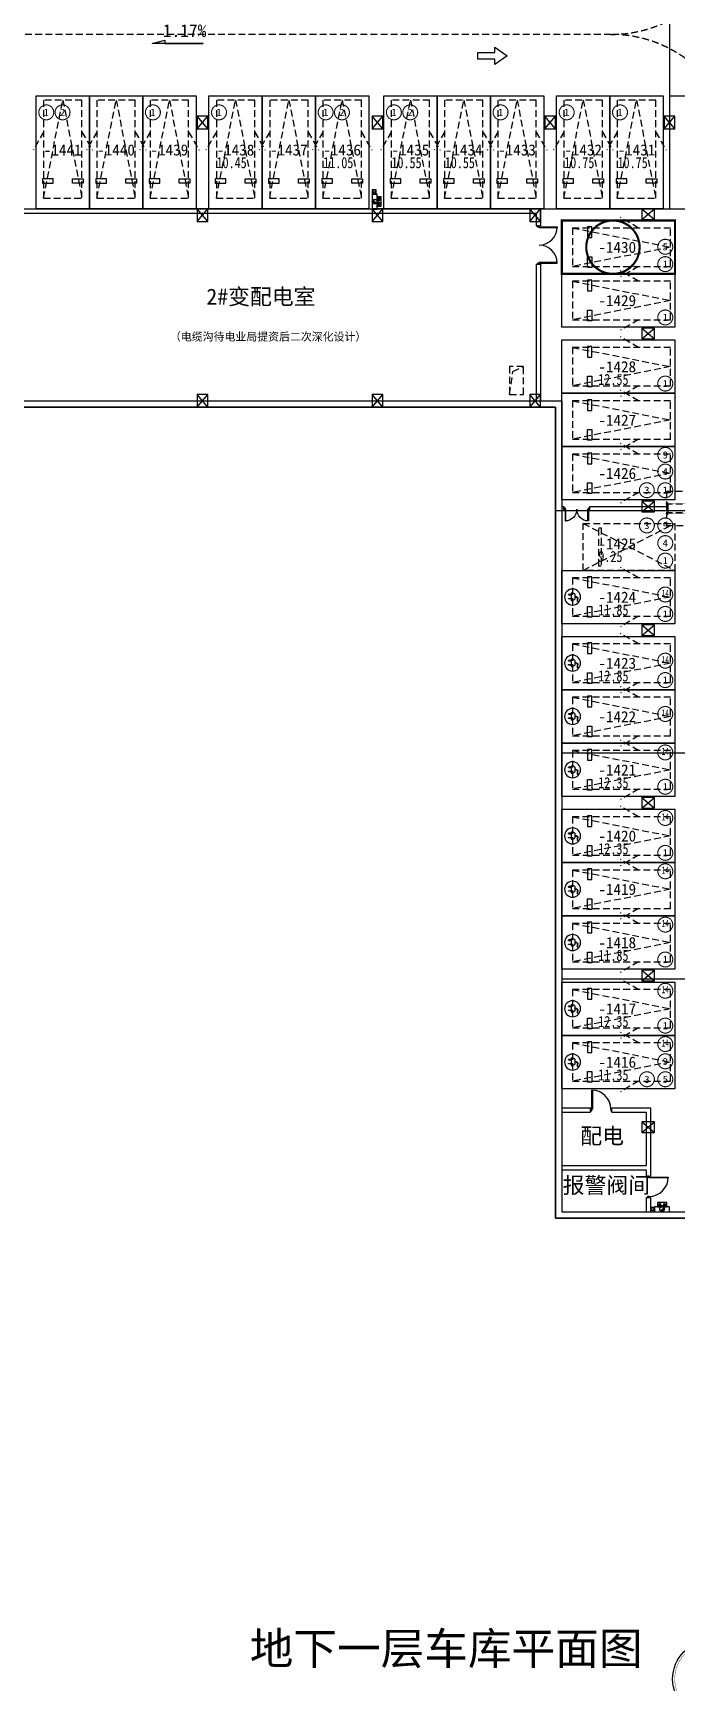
# Model space of a CAD drawing. Header units: millimetres. Extents: x 693907 to 1906102, y -24098 to 332602.
# Drawn here: x 840169 to 870319, y 36886 to 114193 of the extents above; entities that cross this region are included whole.
import ezdxf
from ezdxf.enums import TextEntityAlignment as Align

# ---------------------------------------------------------------- set-up
doc = ezdxf.new("R2010")
doc.units = ezdxf.units.MM
doc.header["$LTSCALE"] = 100
for name, pattern in [('A6-DK-B1F$0$$0$HIDDEN2', [4.7625, 3.175, -1.5875]), ('A6-DK-B1F$0$HIDDEN2', [4.7625, 3.175, -1.5875]), ('A6-DK-B1F$0$X-DK-BF1$0$X-DK-BF1$0$DK-WALL-B1F$0$HIDDEN2', [4.7625, 3.175, -1.5875])]:
    doc.linetypes.add(name, pattern=pattern)
doc.layers.get('Defpoints').update_dxf_attribs({"color": 189})
for name, color, linetype in [('-ACO-TTLB', 153, 'Continuous'), ('A-MARK', 232, 'Continuous'), ('A-ROOM-IDEN', 31, 'Continuous'), ('A-TITLE', 222, 'Continuous'), ('A6-DK-B1F$0$$0$A-PRKG', 175, 'A6-DK-B1F$0$$0$HIDDEN2'), ('A6-DK-B1F$0$A-CONC', 30, 'Continuous'), ('A6-DK-B1F$0$A-DOOR', 190, 'Continuous'), ('A6-DK-B1F$0$A-PRKG', 175, 'A6-DK-B1F$0$HIDDEN2'), ('A6-DK-B1F$0$A-PRKG-SIGN', 252, 'Continuous'), ('A6-DK-B1F$0$A-TRACK', 77, 'A6-DK-B1F$0$HIDDEN2'), ('A6-DK-B1F$0$A-VOID', 221, 'A6-DK-B1F$0$HIDDEN2'), ('A6-DK-B1F$0$A-WALL', 2, 'Continuous'), ('A6-DK-B1F$0$DK-WALL-B1F$0$A-MARK', 232, 'Continuous'), ('A6-DK-B1F$0$X-DK-BF1$0$X-DK-BF1$0$DK-WALL-B1F$0$A-DOOR', 190, 'Continuous'), ('A6-DK-BG-B1F$0$A-DRAIN', 152, 'Continuous'), ('A6-DK-BG-B1F$0$A-STAIR', 142, 'Continuous'), ('A6-W-B1$0$S-WALL-S', 4, 'Continuous'), ('a_parking_number', 120, 'Continuous'), ('a_parking_price', 211, 'Continuous'), ('TP-DK-1(xhs)$0$P-J-DIM-L', 70, 'Continuous'), ('TP-DK-1(xhs)$0$P-X-L', 240, 'Continuous'), ('TP-DK-1(xhs)$0$P-X-M', 2, 'Continuous'), ('TP-DK-1(xhs)$0$P-X-X', 1, 'Continuous'), ('xref(dwg引用图层)', 7, 'Continuous'), ('留孔', 1, 'Continuous')]:
    doc.layers.add(name, color=color, linetype=linetype)
doc.layers.add('A6-W-B1$0$S-EDIT', color=241, linetype='Continuous', plot=False)
doc.layers.add('LVTRY', color=6, linetype='Continuous', lineweight=18)
doc.layers.add('PUB_TEXT', color=7, linetype='Continuous', lineweight=15)
doc.styles.add('-黑体', font='simhei.ttf')
doc.styles.add('A6-DK-BG-B1F$0$华文细黑', font='STXIHEI.TTF')
doc.styles.add('华文细黑', font='STXIHEI.TTF')
doc.styles.add('黑体', font='simhei.ttf', dxfattribs={"width": 0.8})

# ---------------------------------------------------------------- blocks, each defined once
blk = doc.blocks.new('TP-DK-1(xhs)$0$PG01.1')
at = {"color": 1}
for p, q in [((108, 187), (0, 0)), ((80, 72), (66, 58)), ((89, 72), (66, 48)), ((99, 72), (66, 39)), ((109, 72), (66, 29)), ((118, 72), (66, 20)), ((128, 72), (66, 10)), ((138, 72), (66, 0)), ((147, 72), (76, 0)), ((150, 65), (85, 0)), ((150, 56), (94, 0)), ((150, 46), (104, 0)), ((216, 0), (108, 187)), ((150, 36), (114, 0)), ((150, 27), (123, 0)), ((150, 17), (133, 0)), ((150, 8), (142, 0)), ((324, 187), (216, 0)), ((296, 72), (282, 58)), ((305, 72), (282, 48)), ((315, 72), (282, 39)), ((325, 72), (282, 29)), ((334, 72), (282, 20)), ((344, 72), (282, 10)), ((354, 72), (282, 0)), ((363, 72), (292, 0)), ((366, 65), (301, 0)), ((366, 56), (310, 0)), ((366, 46), (320, 0)), ((432, 0), (324, 187)), ((366, 36), (330, 0)), ((366, 27), (339, 0)), ((366, 17), (349, 0)), ((366, 8), (358, 0))]:
    blk.add_line(p, q, dxfattribs=at)
at = {"color": 2}
for p, q in [((0, 0), (216, 0)), ((216, 0), (432, 0))]:
    blk.add_line(p, q, dxfattribs=at)
at = {"color": 1}
for points in [[(0, 0), (436, 0), (436, 190), (0, 190)], [(66, 72), (150, 72), (150, 0), (66, 0)], [(282, 72), (366, 72), (366, 0), (282, 0)]]:
    blk.add_lwpolyline(points, close=True, dxfattribs=at)
blk = doc.blocks.new('TP-DK-1(xhs)$0$PG02.4')
blk.add_hatch(color=1).paths.add_polyline_path([(265, 48, 0.699012), (461, 120, 0.141488), (444, 179)])
at = {"color": 1}
blk.add_line((265, 48), (444, 179), dxfattribs=at)
blk.add_lwpolyline([(0, 0), (700, 0), (700, 240), (0, 240)], close=True, dxfattribs=at)
blk.add_circle((350, 120), 111, dxfattribs=at)
blk = doc.blocks.new('TP-DK-1(xhs)')
at = {"layer": 'TP-DK-1(xhs)$0$P-J-DIM-L', "color": 8, "true_color": 0x808080}
for points in [[(113850, 106640), (114050, 106640), (114050, 106840), (113850, 106840)], [(127100, 58930), (127100, 59130), (126900, 59130), (126900, 58930)]]:
    blk.add_lwpolyline(points, close=True, dxfattribs=at)
at = {"layer": 'TP-DK-1(xhs)$0$P-X-L'}
for centre in [(113950, 106740), (127000, 59030)]:
    blk.add_circle(centre, 55, dxfattribs=at)
at = {"layer": 'TP-DK-1(xhs)$0$P-X-M', "extrusion": (0, 0, -1), "xscale": -1, "zscale": -1, "rotation": 90}
blk.add_blockref('TP-DK-1(xhs)$0$PG01.1', (-114090, 106508), dxfattribs=at)
at = {"layer": 'TP-DK-1(xhs)$0$P-X-M', "extrusion": (0, 0, -1), "xscale": -1, "zscale": -1}
blk.add_blockref('TP-DK-1(xhs)$0$PG01.1', (-127232, 59170), dxfattribs=at)
at = {"layer": 'TP-DK-1(xhs)$0$P-X-X', "rotation": 270}
blk.add_blockref('TP-DK-1(xhs)$0$PG02.4', (113850, 106640), dxfattribs=at)
at = {"layer": 'TP-DK-1(xhs)$0$P-X-X'}
blk.add_blockref('TP-DK-1(xhs)$0$PG02.4', (127100, 58930), dxfattribs=at)
blk = doc.blocks.new('A6-W-B1$0$Z-2')
at = {"layer": 'A6-W-B1$0$S-EDIT'}
for p, q in [((72869, 44139), (73369, 43539)), ((73369, 44139), (72869, 43539))]:
    blk.add_line(p, q, dxfattribs=at)
at = {"layer": 'A6-W-B1$0$S-WALL-S', "color": 0, "linetype": 'ByBlock', "lineweight": -2}
blk.add_lwpolyline([(73369, 44139), (72869, 44139), (72869, 43539), (73369, 43539), (73369, 44139)], dxfattribs=at)
blk = doc.blocks.new('A6-W-B1', base_point=(85957, 40190))
at = {"layer": 'A6-W-B1$0$S-WALL-S'}
blk.add_lwpolyline([(222757, 98820), (208407, 98820), (208407, 136840), (181687, 136840), (181687, 137140), (208707, 137140), (208707, 99120), (223057, 99120), (223057, 82600), (227057, 82600), (227057, 82250), (222707, 82250), (222707, 98820)], dxfattribs=at)
for p, rotation in [((264977, 194029), 180), ((273177, 194029), 180), ((281277, 194029), 180), ((286877, 194029), 180), ((264977, 189679), 180), ((273177, 189679), 180), ((280577, 189679), 180), ((256597, 72771), 90), ((256597, 67171), 90), ((264977, 180979), 180), ((273177, 180979), 180), ((280577, 180979), 180), ((256597, 59071), 90), ((256597, 53271), 90), ((256597, 45171), 90), ((256597, 37071), 90), ((256597, 29971), 90)]:
    blk.add_blockref('A6-W-B1$0$Z-2', p, dxfattribs=dict(at, rotation=rotation))
blk = doc.blocks.new('A-Other-Compass-a')
at = {"linetype": 'ByBlock', "lineweight": -2}
blk.add_hatch(color=256, dxfattribs=at).paths.add_polyline_path([(0, -1211), (0, -50), (425, -1636)])
at = {"linetype": 'ByBlock', "lineweight": -2, "const_width": 8}
for points in [[(0, -50, 1), (0, -1750)], [(0, -50, -1), (0, -1750)]]:
    blk.add_lwpolyline(points, format="xyb", dxfattribs=at)
at = {"linetype": 'ByBlock', "lineweight": -2}
for points in [[(0, -1211), (0, -50), (-425, -1636), (0, -1211)], [(0, -1211), (0, -50), (425, -1636), (0, -1211)]]:
    blk.add_lwpolyline(points, close=True, dxfattribs=at)
blk.add_circle((0, -900), 900, dxfattribs=at)
at = {"linetype": 'ByBlock', "lineweight": -2, "style": '华文细黑'}
blk.add_text('北', height=300, dxfattribs=at).set_placement((0, 100), align=Align.CENTER)
blk = doc.blocks.new('A6-DK-BG-B1F$0$A-DRAIN-INDEX')
blk.add_lwpolyline([(300, 0), (0, 0), (-300, 0), (-500, 0), (-300, 50), (-300, 0)], close=True)
at = {"style": 'A6-DK-BG-B1F$0$华文细黑'}
blk.add_attdef('坡度', text='', height=250, dxfattribs=at).set_placement((0, 100), align=Align.CENTER)
blk = doc.blocks.new('A6-DK-BG-B1F')
at = {"layer": 'A6-DK-BG-B1F$0$A-STAIR'}
for p, q in [((127800, 167400), (127800, 105950)), ((127800, 111250), (134050, 111250)), ((121750, 105950), (134050, 105950))]:
    blk.add_line(p, q, dxfattribs=at)
at = {"layer": 'A6-DK-BG-B1F$0$A-STAIR', "elevation": 0}
for points in [[(134100, 101590), (134100, 69830), (122750, 69830)], [(134100, 80430), (122750, 80430)]]:
    blk.add_lwpolyline(points, dxfattribs=at)
at = {"layer": 'A6-DK-BG-B1F$0$A-DRAIN'}
ref = blk.add_blockref('A6-DK-BG-B1F$0$A-DRAIN-INDEX', (105039, 113703), dxfattribs=dict(at, xscale=3, yscale=3, zscale=3))
ref.add_attrib('坡度', '1.17%', dxfattribs={"layer": '0', "height": 600, "style": 'A6-DK-BG-B1F$0$华文细黑'}).set_placement((105063, 114003), align=Align.CENTER)
blk = doc.blocks.new('A6-DK-B1F$0$DK-WALL-B1F$0$CD')
at = {"linetype": 'ByBlock'}
for p, q in [((-130, -382), (-130, 312)), ((-130, 312), (19, 312)), ((219, -182), (219, 112)), ((469, 427), (469, 165)), ((509, 427), (469, 427)), ((509, 427), (509, 165)), ((-130, -382), (19, -382)), ((219, -15), (289, -15)), ((219, -55), (289, -55))]:
    blk.add_line(p, q, dxfattribs=at)
for points in [[(-371, 133), (-130, 133), (-130, 175), (-371, 175)], [(-371, -203), (-130, -203), (-130, -245), (-371, -245)]]:
    blk.add_lwpolyline(points, dxfattribs=at)
blk.add_circle((0, 0), 750, dxfattribs=at)
for centre, radius, start, end in [((-371, 154), 20.7, 90, 270), ((19, 112), 200, 0, 90), ((289, 165), 220, 270, 0), ((289, 165), 180, 270, 0), ((-371, -224), 20.7, 90, 270), ((19, -182), 200, 270, 0)]:
    blk.add_arc(centre, radius, start, end, dxfattribs=at)
blk = doc.blocks.new('A6-DK-B1F$0$A$C48A675EB')
at = {"layer": 'A6-DK-B1F$0$A-TRACK', "linetype": 'ByBlock'}
blk.add_lwpolyline([(1047, -516), (1047, -195), (50, -195), (50, 195), (1047, 195), (1047, 517), (1759, 0)], close=True, dxfattribs=at)
blk = doc.blocks.new('A6-DK-B1F$0$gsethsergtyf')
at = {"layer": 'A6-DK-B1F$0$A-TRACK'}
blk.add_line((125050, 114125, 0), (47550, 114125, 0), dxfattribs=at)
for centre, start, end in [((125050, 120125, 0), 270, 0), ((125050, 108125, 0), 0, 90)]:
    blk.add_arc(centre, 6000, start, end, dxfattribs=at)
at = {"layer": 'A6-DK-B1F$0$A-TRACK', "linetype": 'ByBlock', "xscale": 0.8, "yscale": 0.8, "zscale": 0.8}
blk.add_blockref('A6-DK-B1F$0$A$C48A675EB', (118777, 113121, 0), dxfattribs=at)
blk = doc.blocks.new('A6-DK-B1F$0$标准车位')
blk.add_lwpolyline([(350, 4600), (1250, 0), (2150, 4600)])
blk.add_lwpolyline([(350, 4600), (2150, 4600), (2150, 0), (350, 0)], close=True)
at = {"layer": 'A6-DK-B1F$0$A-PRKG-SIGN'}
for points in [[(0, -200), (2500, -200), (2500, 5100), (0, 5100)], [(300, 3900), (800, 3900), (800, 3700), (300, 3700)], [(2200, 3900), (1700, 3900), (1700, 3700), (2200, 3700)]]:
    blk.add_lwpolyline(points, close=True, dxfattribs=at)
at = {"layer": 'Defpoints', "color": 8, "linetype": 'A6-DK-B1F$0$HIDDEN2', "extrusion": (-5.18032e-09, 4.96178e-22, 1), "elevation": 0}
for points in [[(350, 1500), (-145, 2357)], [(2150, 1500), (2645, 2357)]]:
    blk.add_lwpolyline(points, dxfattribs=at)
blk = doc.blocks.new('*U443')
at = {"linetype": 'ByBlock', "lineweight": -2}
for points in [[(0, -35), (50, -35), (50, 35), (0, 35)], [(1750, -35), (1800, -35), (1800, 35), (1750, 35)], [(85, -885), (85, -35), (50, -35), (50, -885)], [(1715, -885), (1715, -35), (1750, -35), (1750, -885)]]:
    blk.add_lwpolyline(points, close=True, dxfattribs=at)
for centre, start, end in [((50, -35), 270, 0), ((1750, -35), 180, 270)]:
    blk.add_arc(centre, 850, start, end, dxfattribs=at)
blk = doc.blocks.new('*U457')
at = {"color": 0, "linetype": 'ByBlock', "lineweight": -2}
for points in [[(35, -50), (35, 0), (-35, 0), (-35, -50)], [(935, -85), (35, -85), (35, -50), (935, -50)], [(35, -1000), (35, -950), (-35, -950), (-35, -1000)]]:
    blk.add_lwpolyline(points, close=True, dxfattribs=at)
blk.add_arc((35, -50), 900, 270, 360, dxfattribs=at)
blk = doc.blocks.new('*U454')
at = {"color": 0, "linetype": 'ByBlock', "lineweight": -2}
for points in [[(85, 935), (85, 35), (50, 35), (50, 935)], [(50, 35), (0, 35), (0, -35), (50, -35)], [(1000, 35), (950, 35), (950, -35), (1000, -35)]]:
    blk.add_lwpolyline(points, close=True, dxfattribs=at)
blk.add_arc((50, 35), 900, 360, 90, dxfattribs=at)
blk = doc.blocks.new('*U446')
at = {"layer": 'A6-DK-B1F$0$X-DK-BF1$0$X-DK-BF1$0$DK-WALL-B1F$0$A-DOOR', "linetype": 'A6-DK-B1F$0$X-DK-BF1$0$X-DK-BF1$0$DK-WALL-B1F$0$HIDDEN2'}
for p, q in [((-200, 6000), (-200, 0)), ((200, 6000), (200, 0))]:
    blk.add_line(p, q, dxfattribs=at)
blk.add_lwpolyline([(-800, 0), (800, 0), (800, 6000), (-800, 6000), (-800, 0)], close=True, dxfattribs=at)
at = {"layer": 'A6-DK-B1F$0$X-DK-BF1$0$X-DK-BF1$0$DK-WALL-B1F$0$A-DOOR'}
for points in [[(-208, 5935), (-210, 5935), (-210, 5925), (-200, 5925), (-200, 6000), (-260, 6000), (-260, 5925), (-250, 5925), (-250, 5935), (-252, 5935), (-252, 5927), (-258, 5927), (-258, 5998), (-202, 5998), (-202, 5927), (-208, 5927)], [(208, 5935), (210, 5935), (210, 5925), (200, 5925), (200, 6000), (260, 6000), (260, 5925), (250, 5925), (250, 5935), (252, 5935), (252, 5927), (258, 5927), (258, 5998), (202, 5998), (202, 5927), (208, 5927)], [(-208, 65), (-210, 65), (-210, 75), (-200, 75), (-200, 0), (-260, 0), (-260, 75), (-250, 75), (-250, 65), (-252, 65), (-252, 73), (-258, 73), (-258, 2), (-202, 2), (-202, 73), (-208, 73)], [(208, 65), (210, 65), (210, 75), (200, 75), (200, 0), (260, 0), (260, 75), (250, 75), (250, 65), (252, 65), (252, 73), (258, 73), (258, 2), (202, 2), (202, 73), (208, 73)]]:
    blk.add_lwpolyline(points, close=True, dxfattribs=at)
at = {"layer": 'A6-DK-B1F$0$X-DK-BF1$0$X-DK-BF1$0$DK-WALL-B1F$0$A-DOOR', "linetype": 'A6-DK-B1F$0$X-DK-BF1$0$X-DK-BF1$0$DK-WALL-B1F$0$HIDDEN2', "const_width": 20}
for points in [[(-230, 5998), (-230, 2)], [(230, 5998), (230, 2)]]:
    blk.add_lwpolyline(points, dxfattribs=at)
at = {"layer": 'A6-DK-B1F$0$X-DK-BF1$0$X-DK-BF1$0$DK-WALL-B1F$0$A-DOOR'}
for points in [[(-200, 5925), (200, 5925)], [(-200, 75), (200, 75)]]:
    blk.add_lwpolyline(points, dxfattribs=at)
blk = doc.blocks.new('A6-DK-B1F$0$$0$A$C46FA2BC5')
at = {"layer": 'A6-DK-B1F$0$$0$A-PRKG', "color": 6, "linetype": 'ByBlock'}
blk.add_lwpolyline([(-2200, 0), (0, 0), (0, -4300), (-2200, -4300)], close=True, dxfattribs=at)
at = {"layer": 'A6-DK-B1F$0$$0$A-PRKG', "color": 6}
for points in [[(0, -4300), (-2200, 0)], [(-2200, -4300), (0, 0)]]:
    blk.add_lwpolyline(points, dxfattribs=at)
blk.add_lwpolyline([(-2000, -3450), (-200, -3450), (-200, -3570), (-2000, -3570)], close=True, dxfattribs=at)
blk = doc.blocks.new('*U469')
at = {"linetype": 'ByBlock', "lineweight": -2}
for points in [[(35, 1150), (35, 1200), (-35, 1200), (-35, 1150)], [(585, 1115), (35, 1115), (35, 1150), (585, 1150)], [(35, 0), (35, 50), (-35, 50), (-35, 0)], [(585, 85), (35, 85), (35, 50), (585, 50)]]:
    blk.add_lwpolyline(points, close=True, dxfattribs=at)
for centre, start, end in [((35, 1150), 270, 0), ((35, 50), 0, 90)]:
    blk.add_arc(centre, 550, start, end, dxfattribs=at)

msp = doc.modelspace()

# ---------------------------------------------------------------- linework, layer by layer
at = {"layer": '-ACO-TTLB'}
msp.add_lwpolyline([(892216.9, 91360), (892216.9, 57230), (892216.9, 57030), (887576.9, 57030), (887576.9, 51390), (883616.9, 51390), (883616.9, 52370), (879016.9, 52370), (879016.9, 58630), (864666.9, 58630), (864666.9, 91800), (884316.9, 91800), (884316.9, 92750), (891056.9, 92750), (891056.9, 91360)], close=True, dxfattribs=at)
at = {"layer": 'A6-DK-B1F$0$A-CONC'}
for p, q in [((837946.9, 96950), (864966.9, 96950)), ((837946.9, 96650), (864666.9, 96650)), ((864666.9, 96650), (864666.9, 58630)), ((864966.9, 96950), (864966.9, 58930)), ((864966.9, 58930), (879316.9, 58930)), ((864666.9, 58630), (879016.9, 58630))]:
    msp.add_line(p, q, dxfattribs=at)
at = {"layer": 'A6-DK-B1F$0$A-VOID'}
msp.add_lwpolyline([(863166.9, 97250), (863166.9, 98550), (862516.9, 98550), (862516.9, 97250)], close=True, dxfattribs=at)
msp.add_lwpolyline([(862516.9, 97250), (862671.6, 98329.8), (863166.9, 98550)], dxfattribs=at)
at = {"layer": 'A6-DK-B1F$0$A-WALL'}
for p, q in [((837746.9, 105950), (863966.9, 105950)), ((863966.9, 105950), (863966.9, 105150)), ((837946.9, 105750), (863766.9, 105750)), ((863766.9, 105750), (863766.9, 105150)), ((863766.9, 105150), (863966.9, 105150)), ((863766.9, 103350), (863766.9, 96950)), ((863766.9, 103350), (863966.9, 103350)), ((863966.9, 103350), (863966.9, 96950)), ((864966.9, 92000, 0), (865066.9, 92000, 0)), ((865066.9, 92000, 0), (865066.9, 91800)), ((866266.9, 92000, 0), (869866.9, 92000, 0)), ((866266.9, 92000, 0), (866266.9, 91800)), ((869866.9, 92000, 0), (869866.9, 91800, 0)), ((864966.9, 91800, 0), (865066.9, 91800, 0)), ((866266.9, 91800, 0), (869866.9, 91800, 0)), ((864966.9, 63800), (866316.9, 63800)), ((864966.9, 63600), (866316.9, 63600)), ((866316.9, 63600), (866316.9, 63800)), ((867316.9, 63800), (869116.9, 63800)), ((867316.9, 63600), (867316.9, 63800)), ((867316.9, 63600), (868916.9, 63600)), ((868916.9, 63600), (868916.9, 61100)), ((869116.9, 63800), (869116.9, 60600)), ((864966.9, 61100), (868916.9, 61100)), ((864966.9, 60900), (868916.9, 60900)), ((868916.9, 60900), (868916.9, 60600)), ((868916.9, 60600), (869116.9, 60600)), ((868916.9, 59600), (868916.9, 58930)), ((868916.9, 59600), (869116.9, 59600)), ((869116.9, 59600), (869116.9, 58930))]:
    msp.add_line(p, q, dxfattribs=at)
at = {"layer": 'LVTRY', "color": 6, "const_width": 50}
for points in [[(841142.6, 110471.2, 1), (840442.6, 110471.2, 1)], [(841905.7, 110471.2, 1), (841205.7, 110471.2, 1)], [(846142.6, 110471.2, 1), (845442.6, 110471.2, 1)], [(849242.6, 110471.2, 1), (848542.6, 110471.2, 1)], [(854242.6, 110471.2, 1), (853542.6, 110471.2, 1)], [(855005.7, 110471.2, 1), (854305.7, 110471.2, 1)], [(857442.6, 110471.2, 1), (856742.6, 110471.2, 1)], [(858205.7, 110471.2, 1), (857505.7, 110471.2, 1)], [(862442.6, 110471.2, 1), (861742.6, 110471.2, 1)], [(865542.6, 110471.2, 1), (864842.6, 110471.2, 1)], [(868042.6, 110471.2, 1), (867342.6, 110471.2, 1)], [(870165.7, 104170, 1), (869465.7, 104170, 1)], [(870165.7, 103356.9, 1), (869465.7, 103356.9, 1)], [(870165.7, 100856.9, 1), (869465.7, 100856.9, 1)], [(870165.7, 97756.9, 1), (869465.7, 97756.9, 1)], [(870165.7, 94412.7, 1), (869465.7, 94412.7, 1)], [(870165.7, 93633.2, 1), (869465.7, 93633.2, 1)], [(869300.1, 92756.9, 1), (868600.1, 92756.9, 1)], [(870165.7, 92756.9, 1), (869465.7, 92756.9, 1)], [(869302.7, 91106.5, 1), (868602.7, 91106.5, 1)], [(870165.7, 91106.5, 1), (869465.7, 91106.5, 1)], [(870165.7, 90277.9, 1), (869465.7, 90277.9, 1)], [(870165.7, 89456.9, 1), (869465.7, 89456.9, 1)], [(870165.7, 87867.2, 1), (869465.7, 87867.2, 1)], [(870165.7, 86956.9, 1), (869465.7, 86956.9, 1)], [(870165.7, 84767.2, 1), (869465.7, 84767.2, 1)], [(870165.7, 83856.9, 1), (869465.7, 83856.9, 1)], [(870165.7, 82267.2, 1), (869465.7, 82267.2, 1)], [(870165.7, 80465, 1), (869465.7, 80465, 1)], [(870165.7, 78856.9, 1), (869465.7, 78856.9, 1)], [(870165.7, 77392.4, 1), (869465.7, 77392.4, 1)], [(870165.7, 75756.9, 1), (869465.7, 75756.9, 1)], [(870165.7, 74892.4, 1), (869465.7, 74892.4, 1)], [(870165.7, 72392.4, 1), (869465.7, 72392.4, 1)], [(870165.7, 70756.9, 1), (869465.7, 70756.9, 1)], [(870165.7, 69292.4, 1), (869465.7, 69292.4, 1)], [(870165.7, 67656.9, 1), (869465.7, 67656.9, 1)], [(870165.7, 66792.4, 1), (869465.7, 66792.4, 1)], [(870165.7, 65983.7, 1), (869465.7, 65983.7, 1)], [(869305.1, 65143.2, 1), (868605.1, 65143.2, 1)], [(870165.7, 65143.2, 1), (869465.7, 65143.2, 1)]]:
    msp.add_lwpolyline(points, format="xyb", close=True, dxfattribs=at)
at = {"layer": '留孔', "const_width": 100, "elevation": 0}
msp.add_lwpolyline([(864966.9, 102900), (864966.9, 105400), (870266.9, 105400), (870266.9, 102900)], close=True, dxfattribs=at)
msp.add_lwpolyline([(867361.9, 105400, 1), (867361.9, 102900, 1), (867361.9, 105400, 1)], format="xyb", dxfattribs=at)

# ---------------------------------------------------------------- block references
msp.add_blockref('A6-DK-B1F$0$gsethsergtyf', (742216.9, 0))
at = {"layer": 'A-MARK', "xscale": 2, "yscale": 2, "zscale": 2, "rotation": 359.9509551420563}
msp.add_blockref('A-Other-Compass-a', (871961.6, 38823.7), dxfattribs=at)
at = {"layer": 'A6-DK-B1F$0$A-DOOR', "rotation": 90}
msp.add_blockref('*U443', (863866.9, 103350), dxfattribs=at)
at = {"layer": 'A6-DK-B1F$0$A-DOOR', "xscale": -1, "rotation": 90}
msp.add_blockref('*U469', (866266.9, 91900, 0), dxfattribs=at)
at = {"layer": 'A6-DK-B1F$0$A-DOOR'}
for name, p in [('*U454', (866316.9, 63700)), ('*U457', (869016.9, 60600))]:
    msp.add_blockref(name, p, dxfattribs=at)
at = {"layer": 'A6-DK-B1F$0$A-PRKG', "linetype": 'ByBlock', "extrusion": (-5.18032e-09, -4.99113e-22, -1), "zscale": -1, "rotation": 180}
for p in [(-840316.9, 111050, 0), (-842816.9, 111050, 0), (-845316.9, 111050, 0), (-848416.9, 111050, 0), (-850916.9, 111050, 0), (-853416.9, 111050, 0), (-856616.9, 111050, 0), (-859116.9, 111050, 0), (-861616.9, 111050, 0), (-864716.9, 111050, 0), (-867216.9, 111050, 0)]:
    msp.add_blockref('A6-DK-B1F$0$标准车位', p, dxfattribs=at)
at = {"layer": 'A6-DK-B1F$0$A-PRKG', "linetype": 'ByBlock', "extrusion": (-4.97963e-22, 5.18032e-09, -1), "zscale": -1, "rotation": 270}
for p in [(-870066.9, 105400, 0), (-870066.9, 102900, 0), (-870066.9, 99800, 0), (-870066.9, 97300, 0), (-870066.9, 94800, 0), (-870066.9, 89000, 0), (-870066.9, 85900, 0), (-870066.9, 83400, 0), (-870066.9, 80900, 0), (-870066.9, 77800, 0), (-870066.9, 75300, 0), (-870066.9, 72800, 0), (-870066.9, 69700, 0), (-870066.9, 67200, 0)]:
    msp.add_blockref('A6-DK-B1F$0$标准车位', p, dxfattribs=at)
at = {"layer": 'A6-DK-B1F$0$A-PRKG', "rotation": 270}
msp.add_blockref('A6-DK-B1F$0$$0$A$C46FA2BC5', (870266.9, 89000), dxfattribs=at)
at = {"layer": 'A6-DK-B1F$0$DK-WALL-B1F$0$A-MARK', "extrusion": (-5.41509e-07, -2.25455e-07, -1), "xscale": 0.500000000000001, "yscale": 0.500000000000001, "zscale": -0.5000000000000493, "rotation": 180.0000000154839}
for p in [(-865466.9, 87750, -0.5), (-865466.9, 84650, -0.5), (-865466.9, 82150, -0.5), (-865466.9, 79650, -0.5), (-865466.9, 76550, -0.5), (-865466.9, 74050, -0.5), (-865466.9, 71550, -0.5), (-865466.9, 68450, -0.5), (-865466.9, 65950, -0.5)]:
    msp.add_blockref('A6-DK-B1F$0$DK-WALL-B1F$0$CD', p, dxfattribs=at)
at = {"layer": 'A6-DK-B1F$0$X-DK-BF1$0$X-DK-BF1$0$DK-WALL-B1F$0$A-DOOR', "extrusion": (2.22346e-21, -5.64264e-07, 1), "rotation": 270}
msp.add_blockref('*U446', (869866.9, 91900, -0.1), dxfattribs=at)
at = {"layer": 'xref(dwg引用图层)'}
for name in ['A6-W-B1', 'TP-DK-1(xhs)', 'A6-DK-BG-B1F']:
    msp.add_blockref(name, (742216.9, 0), dxfattribs=at)

# ---------------------------------------------------------------- texts
at = {"layer": 'A-ROOM-IDEN', "style": '华文细黑'}
for s, height, p in [('2#变配电室', 750, (850856.7, 101457.4)), ('（电缆沟待电业局提资后二次深化设计）', 375, (851193.6, 99767.9)), ('配电', 750, (866854.6, 62114.7)), ('报警阀间', 750, (867054.8, 59801.9))]:
    msp.add_text(s, height=height, dxfattribs=at).set_placement(p, align=Align.CENTER)
at = {"layer": 'A-TITLE', "color": 0, "style": '华文细黑'}
msp.add_attdef('地下一层车库平面图', (850332.5, 37708.8), '地下一层车库平面图', height=1500, dxfattribs=at)
at = {"layer": 'a_parking_number', "style": '华文细黑'}
for s, p in [('-1441', (841563.2, 108705.1)), ('-1440', (844063.2, 108705.1, 0)), ('-1439', (846563.2, 108705.1)), ('-1438', (849663.2, 108705.1, 0)), ('-1437', (852163.2, 108705.1, 0)), ('-1436', (854663.2, 108705.1, 0)), ('-1435', (857863.2, 108705.1, 0)), ('-1434', (860363.2, 108705.1, 0)), ('-1433', (862863.2, 108705.1)), ('-1432', (865963.2, 108705.1, 0)), ('-1431', (868463.2, 108705.1)), ('-1430', (867563.3, 104141.8, 0)), ('-1429', (867563.3, 101641.8, 0)), ('-1428', (867563.3, 98541.8, 0)), ('-1427', (867563.3, 96041.8, 0)), ('-1426', (867563.3, 93541.8, 0)), ('-1425', (867563.3, 90241.7, 0)), ('-1424', (867563.3, 87741.8, 0)), ('-1423', (867563.3, 84641.8, 0)), ('-1422', (867563.3, 82141.8, 0)), ('-1421', (867563.3, 79641.8, 0)), ('-1420', (867563.3, 76541.8, 0)), ('-1419', (867563.3, 74041.8, 0)), ('-1418', (867563.3, 71541.8, 0)), ('-1417', (867563.3, 68441.8, 0)), ('-1416', (867563.3, 65941.8, 0))]:
    msp.add_text(s, height=520, dxfattribs=at).set_placement(p, align=Align.MIDDLE)
at = {"layer": 'a_parking_price', "style": '黑体', "width": 0.8}
for s, p in [('10.45', (848776.3, 107855.1)), ('11.05', (853776.3, 107855.1)), ('10.55', (856976.3, 107855.1)), ('10.55', (859476.3, 107855.1)), ('10.75', (865076.3, 107855.1)), ('10.75', (867576.3, 107855.1)), ('12.55', (866676.5, 97691.8)), ('9.25', (866676.5, 89391.8)), ('11.85', (866676.5, 86885.6)), ('12.85', (866676.5, 83791.8)), ('12.35', (866676.5, 78785.6)), ('12.35', (866676.5, 75691.8)), ('11.85', (866676.5, 70691.8)), ('12.35', (866676.5, 67591.8)), ('11.35', (866676.5, 65091.8))]:
    msp.add_text(s, height=520, dxfattribs=at).set_placement(p)
at = {"layer": 'PUB_TEXT', "color": 6, "style": '-黑体'}
for s, width, p, p2 in [('1', 1.065055, (840664.3, 110304.9), (840920.9, 110304.9)), ('2', 1.048503, (841429.5, 110303.4), (841682, 110303.4)), ('1', 1.065055, (845664.3, 110304.9), (845920.9, 110304.9)), ('1', 1.065055, (848764.3, 110304.9), (849020.9, 110304.9)), ('1', 1.065055, (853764.3, 110304.9), (854020.9, 110304.9)), ('2', 1.048503, (854529.5, 110303.4), (854782, 110303.4)), ('1', 1.065055, (856964.3, 110304.9), (857220.9, 110304.9)), ('2', 1.048503, (857729.5, 110303.4), (857982, 110303.4)), ('1', 1.065055, (861964.3, 110304.9), (862220.9, 110304.9)), ('1', 1.065055, (865064.3, 110304.9), (865320.9, 110304.9)), ('1', 1.065055, (867564.3, 110304.9), (867820.9, 110304.9)), ('5', 1.048503, (869689.5, 104002.2), (869942, 104002.2)), ('1', 1.065055, (869687.5, 103190.7), (869944, 103190.7)), ('1', 1.065055, (869687.5, 100690.7), (869944, 100690.7)), ('1', 1.065055, (869687.5, 97590.7), (869944, 97590.7)), ('9', 1.032317, (869691.4, 94243.4), (869940.1, 94243.4)), ('4', 1.048503, (869689.5, 93465.4), (869942, 93465.4)), ('3', 1.065055, (868821.8, 92590.7), (869078.4, 92590.7)), ('1', 1.065055, (869687.5, 92590.7), (869944, 92590.7)), ('3', 1.032317, (868828.4, 90937.2), (869077.1, 90937.2)), ('9', 1.032317, (869691.4, 90937.2), (869940.1, 90937.2)), ('4', 1.048503, (869689.5, 90110.2), (869942, 90110.2)), ('1', 1.065055, (869687.5, 89290.7), (869944, 89290.7)), ('14', 0.726133, (869640.8, 87751), (869990.7, 87751)), ('1', 1.065055, (869687.5, 86790.7), (869944, 86790.7)), ('14', 0.726133, (869640.8, 84651), (869990.7, 84651)), ('1', 1.065055, (869687.5, 83690.7), (869944, 83690.7)), ('14', 0.726133, (869640.8, 82151), (869990.7, 82151)), ('14', 0.726133, (869640.8, 80348.8), (869990.7, 80348.8)), ('1', 1.065055, (869687.5, 78690.7), (869944, 78690.7)), ('14', 0.726133, (869640.8, 77276.2), (869990.7, 77276.2)), ('1', 1.065055, (869687.5, 75590.7), (869944, 75590.7)), ('14', 0.726133, (869640.8, 74776.2), (869990.7, 74776.2)), ('14', 0.726133, (869640.8, 72276.2), (869990.7, 72276.2)), ('1', 1.065055, (869687.5, 70590.7), (869944, 70590.7)), ('14', 0.726133, (869640.8, 69176.2), (869990.7, 69176.2)), ('1', 1.065055, (869687.5, 67490.7), (869944, 67490.7)), ('14', 0.726133, (869640.8, 66676.2), (869990.7, 66676.2)), ('9', 1.032317, (869691.4, 65814.5), (869940.1, 65814.5)), ('3', 1.048503, (868828.8, 64975.4), (869081.4, 64975.4)), ('5', 1.048503, (869689.5, 64975.4), (869942, 64975.4))]:
    msp.add_text(s, height=335, dxfattribs=dict(at, width=width)).set_placement(p, p2, align=Align.FIT)

doc.saveas('drawing.dxf')
